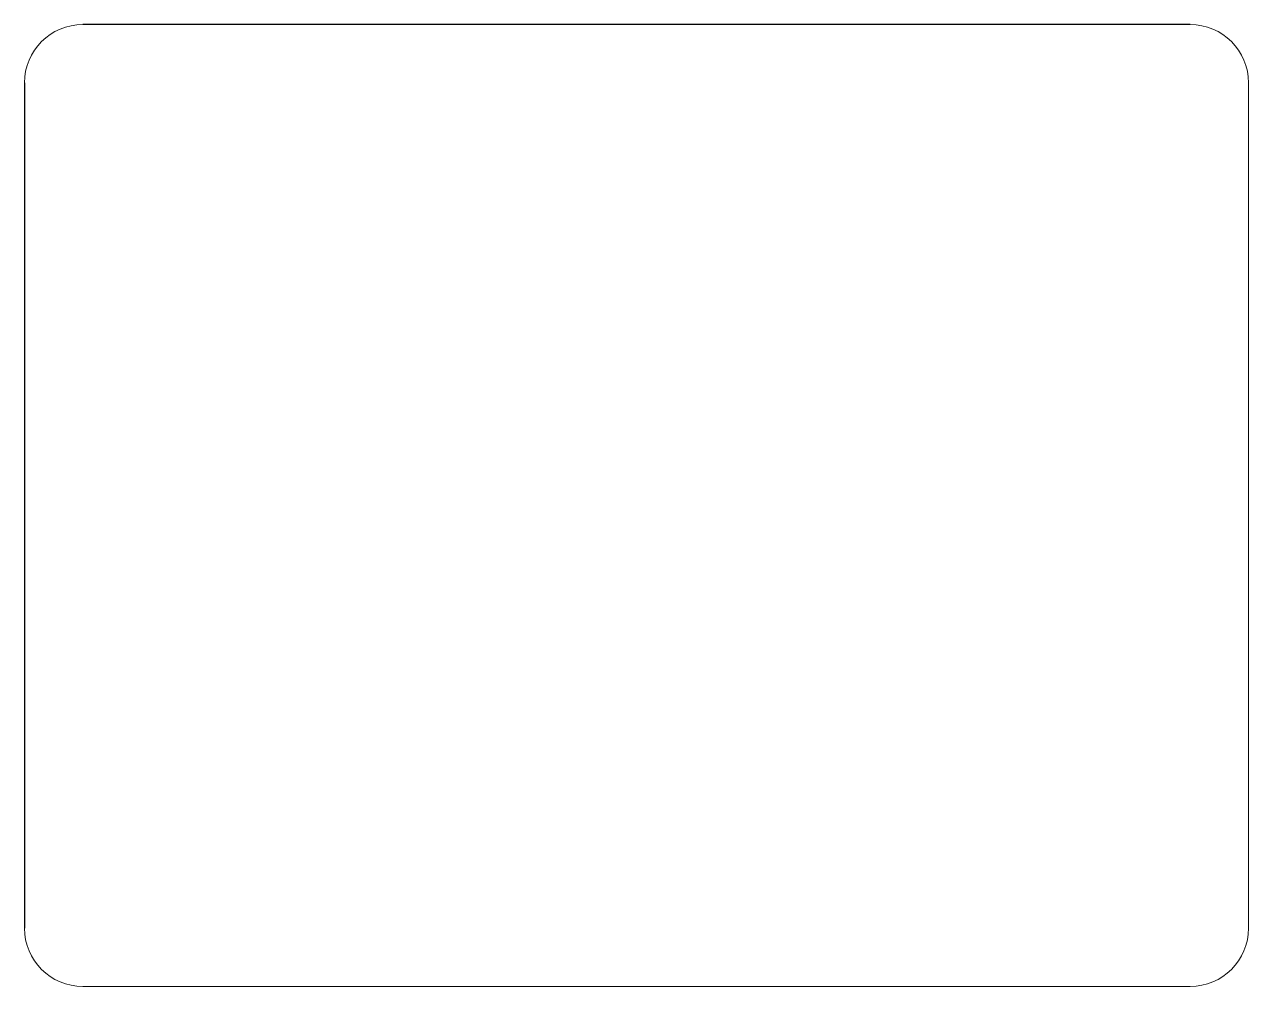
# Model space of a CAD drawing. Header units: millimetres. Extents: x -81 to 45, y -99 to 0.
import ezdxf

# ---------------------------------------------------------------- set-up
doc = ezdxf.new("R2010")
doc.units = ezdxf.units.MM
doc.layers.add('IV_OUTER_PROFILE', color=7, linetype='Continuous', lineweight=5)

msp = doc.modelspace()

# ---------------------------------------------------------------- linework, layer by layer
for p, q in [((39.25, 0), (-74.75, 0)), ((-80.75, -6), (-80.75, -93))]:
    msp.add_line(p, q)
at = {"layer": 'IV_OUTER_PROFILE'}
for p, q in [((45.25, -6), (45.25, -93)), ((39.25, -99), (-74.75, -99))]:
    msp.add_line(p, q, dxfattribs=at)
for centre, start, end in [((-74.75, -6), 90, 180), ((39.25, -6), 0, 90), ((-74.75, -93), 180, 270), ((39.25, -93), 270, 360)]:
    msp.add_arc(centre, 6, start, end, dxfattribs=at)

doc.saveas('drawing.dxf')
